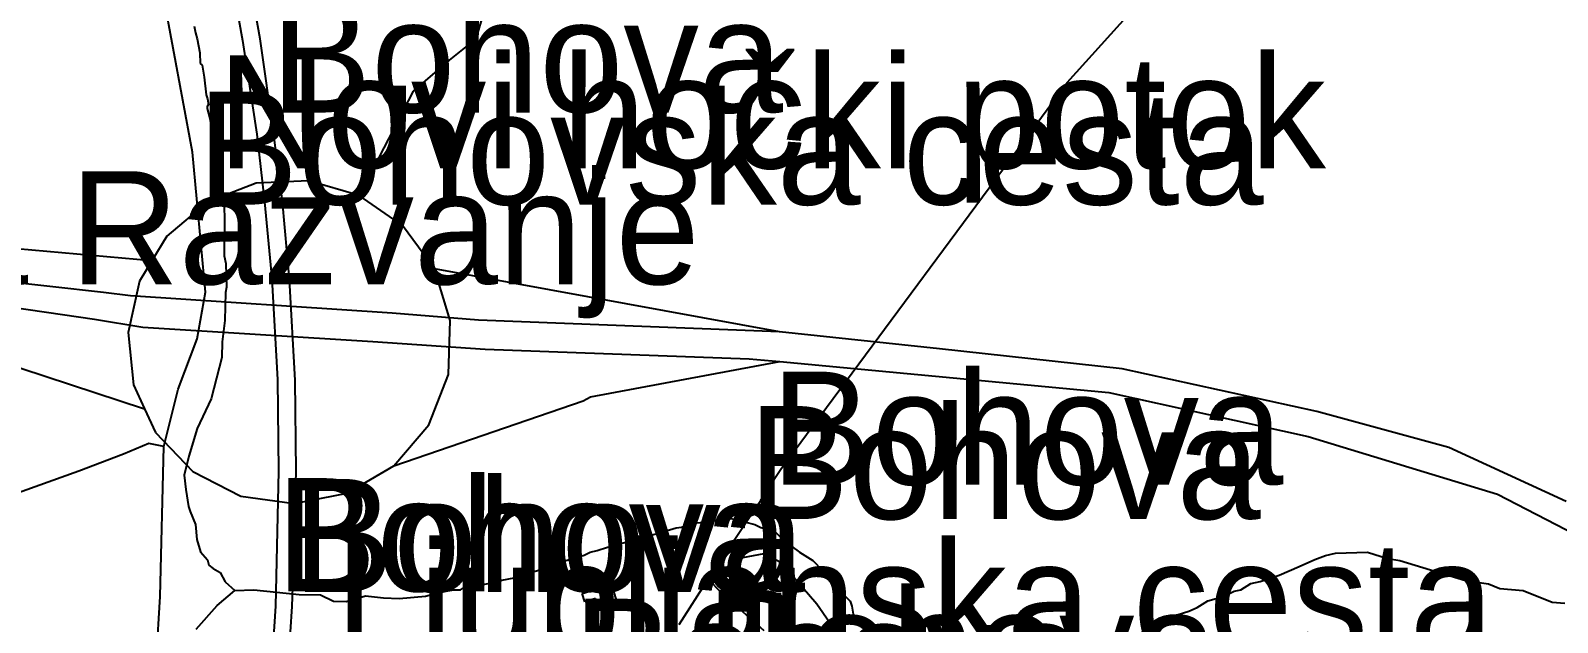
# Model space of a CAD drawing. Extents: x -8864 to 13231, y -7697 to 8949.
# Drawn here: x -2688 to -1850, y 3494 to 3819 of the extents above; entities that cross this region are included whole.
import ezdxf

# ---------------------------------------------------------------- set-up
doc = ezdxf.new("R2010")
doc.units = 0
for name, color, linetype in [('OSM_BUILDING_YES', 9, 'CONTINUOUS'), ('OSM_HIGHWAY_PROPOSED', 8, 'CONTINUOUS'), ('OSM_HIGHWAY_RESIDENTIAL', 8, 'CONTINUOUS'), ('OSM_HIGHWAY_SECONDARY', 8, 'CONTINUOUS'), ('OSM_HIGHWAY_TRACK', 8, 'CONTINUOUS'), ('OSM_HIGHWAY_UNCLASSIFIED', 8, 'CONTINUOUS'), ('OSM_LABELS', 8, 'CONTINUOUS'), ('OSM_WATERWAY_STREAM', 4, 'CONTINUOUS')]:
    doc.layers.add(name, color=color, linetype=linetype)

msp = doc.modelspace()

# ---------------------------------------------------------------- linework, layer by layer
at = {"layer": 'OSM_BUILDING_YES'}
for p, q in [((-2385.352483, 3509.812262), (-2369.226907, 3514.738197)), ((-2369.226907, 3514.738197), (-2366.018637, 3504.252516)), ((-2383.9436, 3505.208792), (-2385.352483, 3509.812262)), ((-2378.024764, 3507.021269), (-2383.9436, 3505.208792)), ((-2376.225376, 3501.139058), (-2378.024764, 3507.021269)), ((-2366.018637, 3504.252516), (-2376.225376, 3501.139058))]:
    msp.add_line(p, q, dxfattribs=at)
at = {"layer": 'OSM_HIGHWAY_PROPOSED'}
for p, q in [((-2436.868568, 3837.537069), (-2443.782811, 3814.130537)), ((-2443.782811, 3814.130537), (-2458.422935, 3802.432831)), ((-2458.422935, 3802.432831), (-2478.116658, 3785.408888)), ((-2478.116658, 3785.408888), (-2507.733813, 3728.288054)), ((-2564.357097, 3734.993108), (-2591.278998, 3724.507426)), ((-2535.490325, 3736.294089), (-2564.357097, 3734.993108)), ((-2507.733813, 3728.288054), (-2535.490325, 3736.294089)), ((-2591.278998, 3724.507426), (-2613.422952, 3705.960113)), ((-2484.004867, 3711.820085), (-2507.733813, 3728.288054)), ((-2466.462752, 3687.935415), (-2484.004867, 3711.820085)), ((-2621.66185, 3692.43881), (-2695.827249, 3699.021549)), ((-2613.422952, 3705.960113), (-2621.66185, 3692.43881)), ((-2621.66185, 3692.43881), (-2628.453581, 3681.285958)), ((-2799.517919, 3681.775216), (-2653.101364, 3660.359073)), ((-2457.749122, 3659.625187), (-2466.462752, 3687.935415)), ((-2276.998719, 3653.431629), (-2466.462752, 3687.935415)), ((-2648.154962, 3675.003445), (-2708.12434, 3681.68626)), ((-2633.461239, 3673.068653), (-2648.154962, 3675.003445)), ((-2628.453581, 3681.285958), (-2634.778237, 3653.109164)), ((-2795.39847, 3666.56375), (-2625.658788, 3611.222035)), ((-2489.65571, 3663.706041), (-2633.461239, 3673.068653)), ((-2653.101364, 3660.359073), (-2626.661851, 3656.022471)), ((-2442.297359, 3659.869816), (-2489.65571, 3663.706041)), ((-2458.821097, 3630.013978), (-2457.749122, 3659.625187)), ((-2276.998719, 3653.431629), (-2442.297359, 3659.869816)), ((-2634.778237, 3653.109164), (-2631.730764, 3624.398634)), ((-2626.661851, 3656.022471), (-2500.252955, 3648.16099)), ((-2189.135003, 3644.0023), (-2276.998719, 3653.431629)), ((-2500.252955, 3648.16099), (-2438.622014, 3643.846627)), ((-2438.622014, 3643.846627), (-2293.690911, 3638.598226)), ((-2088.775115, 3633.171914), (-2189.135003, 3644.0023)), ((-2380.804243, 3617.704699), (-2276.715411, 3637.186051)), ((-2293.690911, 3638.598226), (-2276.715411, 3637.186051)), ((-2276.715411, 3637.186051), (-2096.033921, 3620.028673)), ((-1981.730693, 3609.598589), (-2088.775115, 3633.171914)), ((-2631.730764, 3624.398634), (-2625.658788, 3611.222035)), ((-2469.571481, 3602.415397), (-2458.821097, 3630.013978)), ((-2488.79813, 3579.865066), (-2384.824152, 3615.50304)), ((-2384.824152, 3615.50304), (-2380.804243, 3617.704699)), ((-2096.033921, 3620.028673), (-1986.508641, 3596.021689)), ((-2625.658788, 3611.222035), (-2619.64041, 3598.167751)), ((-1909.326397, 3589.85037), (-1981.730693, 3609.598589)), ((-2619.64041, 3598.167751), (-2599.165676, 3576.740488)), ((-2488.79813, 3579.865066), (-2469.571481, 3602.415397)), ((-1986.508641, 3596.021689), (-1882.672489, 3564.331135)), ((-1844.824092, 3560.27252), (-1909.326397, 3589.85037)), ((-2599.165676, 3576.740488), (-2572.795076, 3563.230305)), ((-2514.364748, 3564.87599), (-2488.79813, 3579.865066)), ((-2543.438258, 3559.116093), (-2514.364748, 3564.87599)), ((-1882.672489, 3564.331135), (-1839.686266, 3542.236703)), ((-2572.795076, 3563.230305), (-2543.438258, 3559.116093))]:
    msp.add_line(p, q, dxfattribs=at)
at = {"layer": 'OSM_HIGHWAY_RESIDENTIAL'}
for p, q in [((-2287.159516, 3561.073123), (-2279.058443, 3573.571433)), ((-2279.058443, 3573.571433), (-2276.210051, 3577.952513)), ((-2301.110513, 3540.157358), (-2287.159516, 3561.073123)), ((-2316.141143, 3517.707102), (-2301.110513, 3540.157358)), ((-2332.03701, 3492.743841), (-2316.141143, 3517.707102))]:
    msp.add_line(p, q, dxfattribs=at)
at = {"layer": 'OSM_HIGHWAY_SECONDARY'}
for p, q in [((-2580.421417, 3860.721212), (-2571.922182, 3813.385531)), ((-2562.220802, 3814.130537), (-2570.804264, 3861.644129)), ((-2571.922182, 3813.385531), (-2564.089103, 3761.9134)), ((-2554.893083, 3762.814079), (-2562.220802, 3814.130537)), ((-2564.089103, 3761.9134), (-2559.824171, 3724.729816)), ((-2550.00028, 3724.985565), (-2554.893083, 3762.814079)), ((-2559.824171, 3724.729816), (-2555.827233, 3682.553581)), ((-2546.079912, 3682.164398), (-2550.00028, 3724.985565)), ((-2555.827233, 3682.553581), (-2552.695533, 3627.234105)), ((-2543.040096, 3626.844922), (-2546.079912, 3682.164398)), ((-2552.695533, 3627.234105), (-2552.052348, 3576.985117)), ((-2542.504108, 3576.729369), (-2543.040096, 3626.844922)), ((-2552.052348, 3576.985117), (-2553.46123, 3519.219353)), ((-2544.081443, 3518.718976), (-2542.504108, 3576.729369)), ((-2553.46123, 3519.219353), (-2553.744538, 3502.873699)), ((-2544.602117, 3502.584592), (-2544.081443, 3518.718976)), ((-2553.744538, 3502.873699), (-2555.674094, 3473.807345)), ((-2546.43979, 3473.885181), (-2544.602117, 3502.584592))]:
    msp.add_line(p, q, dxfattribs=at)
at = {"layer": 'OSM_HIGHWAY_TRACK'}
for p, q in [((-2119.004827, 3790.301465), (-2030.153362, 3888.553302)), ((-2276.210051, 3577.952513), (-2119.004827, 3790.301465)), ((-2623.392325, 3592.029791), (-2637.259095, 3586.281013)), ((-2615.076857, 3590.495301), (-2623.392325, 3592.029791)), ((-2637.259095, 3586.281013), (-2661.79968, 3576.940639)), ((-2661.79968, 3576.940639), (-2713.85941, 3558.259892)), ((-2297.136546, 3529.549362), (-2285.321844, 3531.806619)), ((-2285.321844, 3531.806619), (-2276.018627, 3526.780608)), ((-2316.141143, 3517.707102), (-2297.136546, 3529.549362)), ((-2276.018627, 3526.780608), (-2256.401473, 3504.16356)), ((-2308.706226, 3509.945696), (-2316.141143, 3517.707102)), ((-2285.321844, 3489.341276), (-2308.706226, 3509.945696)), ((-2256.401473, 3504.16356), (-2240.811885, 3481.546512))]:
    msp.add_line(p, q, dxfattribs=at)
at = {"layer": 'OSM_HIGHWAY_UNCLASSIFIED'}
for p, q in [((-2599.364757, 3751.939215), (-2615.429078, 3838.749094)), ((-2592.136579, 3675.092401), (-2599.364757, 3751.939215)), ((-2596.738417, 3649.484209), (-2592.136579, 3675.092401)), ((-2607.251435, 3621.896748), (-2596.738417, 3649.484209)), ((-2615.076857, 3590.495301), (-2607.251435, 3621.896748)), ((-2617.128925, 3508.077621), (-2615.076857, 3590.495301)), ((-2621.340257, 3440.493345), (-2617.128925, 3508.077621))]:
    msp.add_line(p, q, dxfattribs=at)
at = {"layer": 'OSM_WATERWAY_STREAM'}
for p, q in [((-2598.354037, 3821.191415), (-2597.680224, 3817.555341)), ((-2597.680224, 3817.555341), (-2596.738417, 3814.186135)), ((-2596.738417, 3814.186135), (-2595.352506, 3806.580402)), ((-2595.352506, 3806.580402), (-2595.11514, 3800.687071)), ((-2595.11514, 3800.687071), (-2594.004879, 3799.775272)), ((-2594.004879, 3799.775272), (-2592.902276, 3793.203652)), ((-2592.902276, 3793.203652), (-2591.8303, 3783.429618)), ((-2591.8303, 3783.429618), (-2591.133516, 3781.283556)), ((-2590.551586, 3778.225695), (-2591.424481, 3776.624489)), ((-2591.424481, 3776.624489), (-2589.655721, 3769.830479)), ((-2591.133516, 3781.283556), (-2590.551586, 3778.225695)), ((-2589.655721, 3769.830479), (-2589.326471, 3765.460518)), ((-2589.326471, 3765.460518), (-2588.170269, 3759.71174)), ((-2588.170269, 3759.71174), (-2588.070729, 3754.752446)), ((-2588.070729, 3754.752446), (-2587.113607, 3751.972573)), ((-2587.113607, 3751.972573), (-2586.975782, 3749.604121)), ((-2586.975782, 3749.604121), (-2585.674097, 3744.344601)), ((-2585.674097, 3744.344601), (-2585.030912, 3739.685534)), ((-2585.030912, 3739.685534), (-2583.97425, 3736.071699)), ((-2583.97425, 3736.071699), (-2584.058477, 3733.403021)), ((-2584.058477, 3733.403021), (-2583.231524, 3725.975199)), ((-2583.231524, 3725.975199), (-2581.891555, 3722.961817)), ((-2581.891555, 3722.961817), (-2581.868584, 3714.522122)), ((-2581.868584, 3714.522122), (-2581.883898, 3695.118607)), ((-2581.883898, 3695.118607), (-2581.110544, 3690.915439)), ((-2581.110544, 3690.915439), (-2580.704725, 3677.983469)), ((-2581.217742, 3675.059043), (-2581.585276, 3659.703023)), ((-2580.704725, 3677.983469), (-2581.217742, 3675.059043)), ((-2581.585276, 3659.703023), (-2582.971187, 3647.827405)), ((-2582.971187, 3647.827405), (-2583.177926, 3639.232037)), ((-2583.177926, 3639.232037), (-2589.096762, 3616.659467)), ((-2589.096762, 3616.659467), (-2596.784359, 3600.258215)), ((-2596.784359, 3600.258215), (-2601.393854, 3585.146825)), ((-2601.393854, 3585.146825), (-2603.920654, 3574.772338)), ((-2603.920654, 3574.772338), (-2603.047759, 3566.855259)), ((-2603.047759, 3566.855259), (-2601.485738, 3557.548244)), ((-2601.485738, 3557.548244), (-2600.582215, 3554.812849)), ((-2600.582215, 3554.812849), (-2597.764451, 3547.685254)), ((-2597.764451, 3547.685254), (-2596.883899, 3539.501307)), ((-2330.727668, 3546.106286), (-2322.795049, 3548.530336)), ((-2322.795049, 3548.530336), (-2313.935936, 3549.241983)), ((-2313.935936, 3549.241983), (-2308.461203, 3551.076699)), ((-2308.461203, 3551.076699), (-2300.038538, 3550.665278)), ((-2300.038538, 3550.665278), (-2296.164111, 3549.064071)), ((-2296.164111, 3549.064071), (-2290.436699, 3547.574059)), ((-2290.436699, 3547.574059), (-2287.128888, 3545.972852)), ((-2596.883899, 3539.501307), (-2594.885431, 3532.707297)), ((-2371.447428, 3535.120227), (-2345.337164, 3542.392376)), ((-2345.337164, 3542.392376), (-2333.713886, 3545.872777)), ((-2333.713886, 3545.872777), (-2330.727668, 3546.106286)), ((-2287.128888, 3545.972852), (-2281.968092, 3544.471721)), ((-2281.968092, 3544.471721), (-2278.867019, 3543.026187)), ((-2278.867019, 3543.026187), (-2273.713879, 3538.089132)), ((-2594.885431, 3532.707297), (-2591.194772, 3528.292859)), ((-2396.164122, 3527.425538), (-2384.280507, 3530.850342)), ((-2384.280507, 3530.850342), (-2380.880813, 3532.407071)), ((-2380.880813, 3532.407071), (-2377.082956, 3533.31887)), ((-2377.082956, 3533.31887), (-2371.447428, 3535.120227)), ((-2273.713879, 3538.089132), (-2265.965027, 3532.529386)), ((-2265.965027, 3532.529386), (-2258.713878, 3527.970394)), ((-1977.036971, 3530.67243), (-1971.539267, 3531.884455)), ((-1971.539267, 3531.884455), (-1954.066065, 3532.540505)), ((-1954.066065, 3532.540505), (-1942.96346, 3528.960028)), ((-2591.194772, 3528.292859), (-2590.421418, 3525.279476)), ((-2590.421418, 3525.279476), (-2588.009473, 3523.489238)), ((-2588.009473, 3523.489238), (-2584.119733, 3521.25422)), ((-2422.703176, 3518.296435), (-2409.38005, 3522.510723)), ((-2409.38005, 3522.510723), (-2402.052331, 3525.379552)), ((-2402.052331, 3525.379552), (-2396.164122, 3527.425538)), ((-2258.713878, 3527.970394), (-2248.353999, 3517.340159)), ((-2002.527019, 3519.830925), (-1991.493328, 3524.54559)), ((-1991.493328, 3524.54559), (-1982.994092, 3528.392934)), ((-1982.994092, 3528.392934), (-1977.036971, 3530.67243)), ((-1942.96346, 3528.960028), (-1936.232985, 3527.981513)), ((-1936.232985, 3527.981513), (-1900.183976, 3516.850901)), ((-2584.119733, 3521.25422), (-2581.493392, 3516.194851)), ((-2581.493392, 3516.194851), (-2576.095229, 3511.380111)), ((-2450.475001, 3512.859003), (-2440.712366, 3514.582524)), ((-2440.712366, 3514.582524), (-2436.026301, 3515.372008)), ((-2436.026301, 3515.372008), (-2431.86091, 3515.638876)), ((-2431.86091, 3515.638876), (-2429.38771, 3517.173366)), ((-2429.38771, 3517.173366), (-2422.703176, 3518.296435)), ((-2248.353999, 3517.340159), (-2243.468853, 3510.924211)), ((-2023.614311, 3511.83601), (-2018.108951, 3515.182977)), ((-2018.108951, 3515.182977), (-2012.963468, 3516.283807)), ((-2012.963468, 3516.283807), (-2002.527019, 3519.830925)), ((-1900.183976, 3516.850901), (-1887.511693, 3515.149619)), ((-1887.511693, 3515.149619), (-1881.217665, 3512.614374)), ((-2585.74301, 3503.218403), (-2576.095229, 3511.380111)), ((-2576.095229, 3511.380111), (-2565.620496, 3511.858249)), ((-2565.620496, 3511.858249), (-2540.689406, 3509.311885)), ((-2540.689406, 3509.311885), (-2529.127384, 3509.078376)), ((-2529.127384, 3509.078376), (-2521.945147, 3505.564616)), ((-2514.870108, 3505.386704), (-2504.303491, 3508.522401)), ((-2504.303491, 3508.522401), (-2494.525542, 3507.45493)), ((-2494.525542, 3507.45493), (-2485.773627, 3507.01015)), ((-2485.773627, 3507.01015), (-2471.447439, 3508.366728)), ((-2471.447439, 3508.366728), (-2463.354023, 3510.457193)), ((-2463.354023, 3510.457193), (-2455.834879, 3511.813771)), ((-2455.834879, 3511.813771), (-2452.082965, 3511.769293)), ((-2452.082965, 3511.769293), (-2450.475001, 3512.859003)), ((-2243.468853, 3510.924211), (-2238.170231, 3505.642452)), ((-2238.170231, 3505.642452), (-2237.243737, 3502.884818)), ((-2047.51171, 3502.150932), (-2041.761327, 3505.775886)), ((-2041.761327, 3505.775886), (-2033.277406, 3508.222175)), ((-2033.277406, 3508.222175), (-2027.144174, 3510.968689)), ((-2027.144174, 3510.968689), (-2023.614311, 3511.83601)), ((-1881.217665, 3512.614374), (-1868.522411, 3511.40235)), ((-1868.522411, 3511.40235), (-1852.473404, 3505.086478)), ((-2597.320347, 3490.13076), (-2585.74301, 3503.218403)), ((-2521.945147, 3505.564616), (-2514.870108, 3505.386704)), ((-2237.243737, 3502.884818), (-2236.424442, 3498.47038)), ((-2236.424442, 3498.47038), (-2235.092129, 3495.512595)), ((-2065.873121, 3495.045576), (-2058.560716, 3498.092317)), ((-2058.560716, 3498.092317), (-2052.190118, 3500.071586)), ((-2052.190118, 3500.071586), (-2047.51171, 3502.150932)), ((-1852.473404, 3505.086478), (-1845.651045, 3504.452667)), ((-2235.092129, 3495.512595), (-2230.635773, 3492.009954)), ((-2080.19931, 3487.228572), (-2065.873121, 3495.045576))]:
    msp.add_line(p, q, dxfattribs=at)

# ---------------------------------------------------------------- texts
at = {"layer": 'OSM_LABELS'}
for s, p in [('Bohova', (-2556.458263, 3773.775125)), ('Novi hočki potok', (-2585.499063, 3743.076695)), ('Bohovska cesta', (-2596.665117, 3723.237827)), ('Osnovna šola Staneta Lenardona Razvanje', (-3925.920118, 3679.536492)), ('Bohova', (-2281.687843, 3569.514804)), ('Bohova', (-2294.135015, 3550.61524)), ('Bohova', (-2553.602884, 3511.046526)), ('Bohova', (-2544.34178, 3510.651784)), ('Ljubljanska cesta', (-2520.981328, 3476.353424)), ('Bohova', (-2317.190147, 3449.928234)), ('Bohova', (-2390.381247, 3444.876205))]:
    msp.add_text(s, height=62.042552, dxfattribs=at).set_placement(p)

doc.saveas('drawing.dxf')
